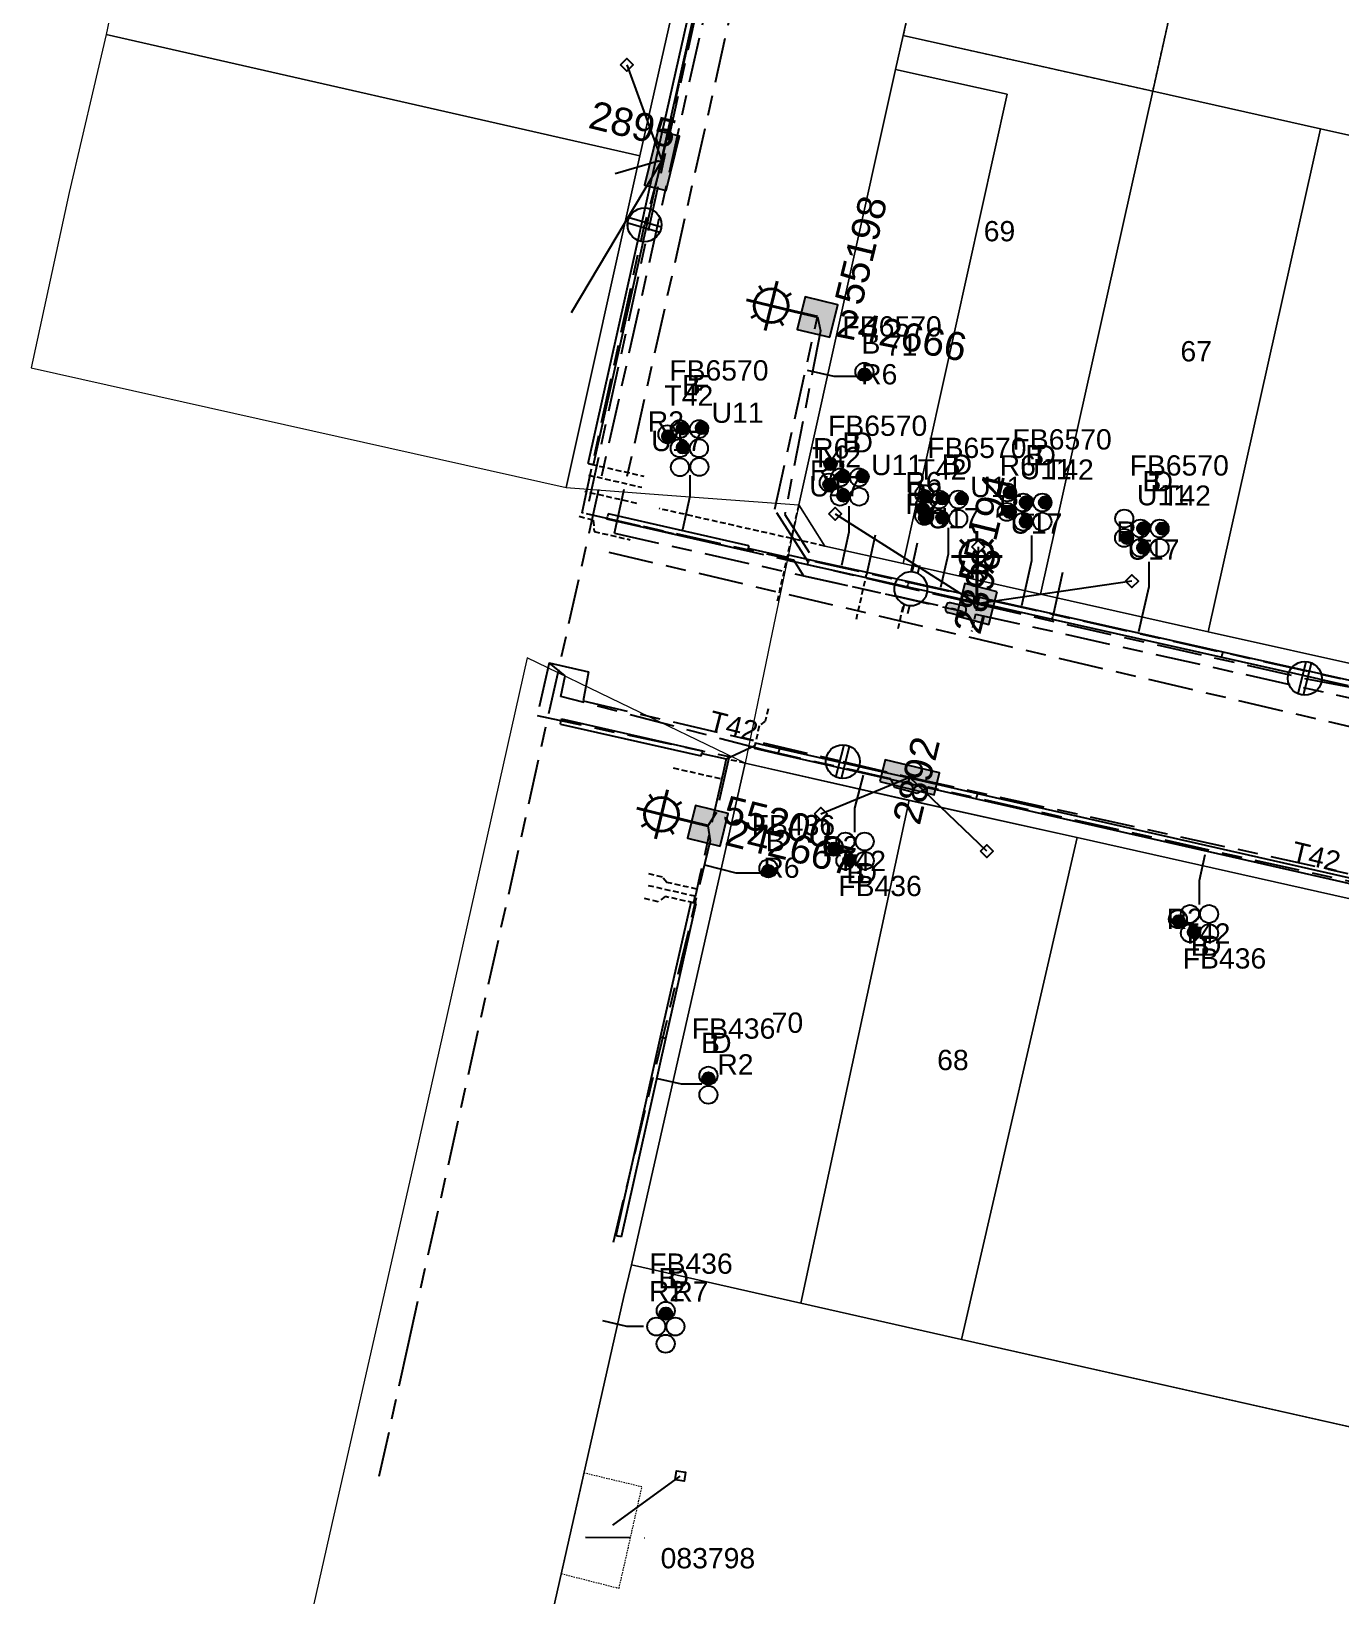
# Model space of a CAD drawing. Header units: metres. Extents: x 311347 to 316656, y 6252667 to 6255486.
# Drawn here: x 313707.4 to 313823.5, y 6254466.6 to 6254605.4 of the extents above; entities that cross this region are included whole.
import ezdxf
from ezdxf.enums import TextEntityAlignment as Align

# ---------------------------------------------------------------- set-up
doc = ezdxf.new("R2010")
doc.units = ezdxf.units.M
for name, pattern in [('Cable Exist UG', [8.2, 4, -1.2, 1.8, -1.2]), ('DASHED', [0.75, 0.5, -0.25]), ('HIDDEN', [0.375, 0.25, -0.125]), ('HIDDEN2', [0.1875, 0.125, -0.0625])]:
    doc.linetypes.add(name, pattern=pattern)
doc.layers.get('0').update_dxf_attribs({"color": 6})
for name, color, linetype, lineweight in [('Cadastre Buildings_SP_EXT', 9, 'Continuous', 5), ('Cadastre Land Parcels_SP_EXT', 9, 'Continuous', 5), ('Cadastre Other Property_SP_EXT', 9, 'HIDDEN', 5), ('Cadastre Roads_SP_EXT', 7, 'Continuous', 5)]:
    doc.layers.add(name, color=color, linetype=linetype, lineweight=lineweight)
for name, color, linetype in [('Duct_SP_EXT', 7, 'Continuous'), ('Equip_LV_EXT', 7, 'Continuous'), ('Equip_SL_EXT', 7, 'Continuous'), ('Equip_SP_SL_EXT', 7, 'Continuous'), ('Mains_HV_EXT', 7, 'Continuous'), ('Mains_LV_EXT', 7, 'Continuous'), ('Mains_SL_EXT', 7, 'Continuous'), ('Services_SP_EXT', 7, 'Continuous'), ('SupportsUG_SP_LV_EXT', 7, 'Continuous'), ('SupportsUG_SP_LV_SL_EXT', 7, 'Continuous'), ('Trench_SP_EXT', 7, 'Continuous')]:
    doc.layers.add(name, color=color, linetype=linetype)
doc.layers.add('UNKNOWN_FEATURES', color=1, linetype='DASHED', plot=False)
doc.styles.add('COLUMN_LABEL', font='arial.ttf')
doc.styles.add('iecARIAL', font='arial.ttf', dxfattribs={"height": 2})
doc.styles.add('POLE_LABEL', font='arial.ttf')
doc.styles.get("Standard").update_dxf_attribs({"font": 'arial.ttf'})

# ---------------------------------------------------------------- blocks, each defined once
blk = doc.blocks.new('COLUMN_EXT')
blk.add_hatch(color=256).paths.add_polyline_path([(-1.49, 1.48), (-1.49, -1.49), (1.48, -1.49), (1.48, 1.48)])
blk.add_lwpolyline([(-1.49, -1.49), (1.48, -1.49), (1.48, 1.48), (-1.49, 1.48)], close=True)
for tag, height, style, flags, p in [('ASSET_NUM', 2.5, 'COLUMN_LABEL', 8, (2, 2)), ('STRUCTURE_PLANT_NUMBER', 0.2, 'POLE_LABEL', 9, (1.81, 0.03)), ('STREET_CODE', 0.2, 'COLUMN_LABEL', 9, (1.81, -0.2))]:
    blk.add_attdef(tag, text='', height=height, dxfattribs=dict(style=style, flags=flags)).set_placement(p, align=Align.MIDDLE_LEFT)
at = {"flags": 9}
for tag, p in [('COLUMN_TYPE', (1.81, -0.4)), ('OWNED_BY', (1.81, -0.6)), ('STATE', (1.81, -0.8)), ('USAGE', (1.81, -1)), ('LEGEND', (1.81, -1.2)), ('LOCATION', (1.81, -1.4)), ('STREETNAME', (1.81, -1.6)), ('SUBURB', (1.81, -1.8)), ('NOTES', (1.81, -2))]:
    blk.add_attdef(tag, text='', height=0.2, dxfattribs=at).set_placement(p, align=Align.MIDDLE_LEFT)
at = {"flags": 1}
blk.add_attdef('Z', (1.81, -2.35), '', height=0.2, dxfattribs=at)
blk = doc.blocks.new('PILLAR_EXT')
blk.add_hatch(color=256).paths.add_polyline_path([(-2.475, 0.99), (-2.475, -0.99), (2.475, -0.99), (2.475, 0.99)])
blk.add_lwpolyline([(-2.475, -0.99), (2.475, -0.99), (2.475, 0.99), (-2.475, 0.99)], close=True)
at = {"style": 'iecARIAL', "flags": 8}
blk.add_attdef('ASSET_NUM', (1.5, 3.5), '', height=2.5, dxfattribs=at)
for tag, p, flags in [('OWNED_BY', (0, -0.2), 9), ('STATE', (0, -0.4), 9), ('SUPPORT_TYPE', (0, -0.6), 9), ('USAGE', (0, -0.8), 9), ('LEGEND', (0, -1), 9), ('LOCATION', (0, -1.2), 9), ('NOTES', (0, -1.4), 9), ('STREETNAME', (0, -1.8), 9), ('SUBURB', (0, -2), 1), ('PARENT', (0, -1.6), 9)]:
    blk.add_attdef(tag, p, '', height=0.2, dxfattribs=dict(flags=flags))
blk = doc.blocks.new('DUCT_EXT')
blk.add_circle((0, 0.8), 0.8)
at = {"flags": 1}
blk.add_attdef('Z', (0, 0), '', height=0.2, dxfattribs=at)
at = {"flags": 9}
for tag, p in [('DUCT_CODE', (0, 0)), ('XSECT_TYPE', (0, -0.2)), ('STATE', (0, -0.6)), ('FB_REFERENCE', (0, -0.4)), ('NOTES', (0, -0.8))]:
    blk.add_attdef(tag, text='', height=0.2, dxfattribs=at).set_placement(p, align=Align.MIDDLE_LEFT)
blk = doc.blocks.new('SL_LANTERN_EXT')
at = {"lineweight": 40}
for p, q in [((-1.46, 5.68), (-1.06, 5.28)), ((0, 1.97), (0, 6.47)), ((1.46, 5.68), (1.06, 5.28)), ((-2.25, 4.22), (2.25, 4.22)), ((-1.46, 2.76), (-1.06, 3.16)), ((1.46, 2.76), (1.06, 3.16)), ((0, 0), (0, 2.72))]:
    blk.add_line(p, q, dxfattribs=at)
blk.add_circle((0, 4.22), 1.5, dxfattribs=at)
at = {"style": 'iecARIAL', "flags": 8}
blk.add_attdef('ASSET_NUM', (1.5, 1.5), '', height=2.5, dxfattribs=at)
for tag, p, height, flags in [('CONSTRUCTED_VOLTAGE', (0.98, -0.65), 0.2, 9), ('CONTROL_TYPE', (0.98, -0.85), 0.2, 9), ('LANTERN_PURPOSE', (0.98, -1.05), 0.2, 9), ('LANTERN_TYPE', (0.98, -1.25), 0.2, 9), ('NO_PHASES', (0.98, -1.45), 0.2, 9), ('LNUMBER', (2.18, -3.25), 2.5, 8), ('OPERATING_VOLTAGE', (0.98, -1.65), 0.2, 9), ('ORIENTATION', (0.98, -1.85), 0.2, 9), ('OWNED_BY', (0.98, -2.05), 0.2, 9), ('STATE', (0.98, -2.25), 0.2, 9), ('USAGE', (0.98, -2.45), 0.2, 9), ('CEXIST', (0.98, -2.65), 0.2, 9), ('CNEW', (0.98, -2.85), 0.2, 9), ('CNUMBER', (0.98, -3.05), 0.2, 9), ('CREMOVE', (0.98, -3.25), 0.2, 9), ('CREPLACE', (0.98, -3.45), 0.2, 9), ('LKINGHEIGHT', (0.98, -3.65), 0.2, 9), ('LBRACKET', (0.98, -3.85), 0.2, 9), ('LBRACKETVOCAB', (0.98, -4.05), 0.2, 9), ('LCATEGORY', (0.98, -4.25), 0.2, 9), ('LCHARGE1', (0.98, -4.45), 0.2, 9), ('LCHARGE1PERCENT', (0.98, -4.65), 0.2, 9), ('LCHARGE2', (0.98, -4.85), 0.2, 9), ('LCHARGE2PERCENT', (0.98, -5.05), 0.2, 9), ('LCHARGE3', (0.98, -5.25), 0.2, 9), ('LCHARGE3PERCENT', (0.98, -5.45), 0.2, 9), ('LEXIST', (0.98, -5.65), 0.2, 9), ('LLAMP', (0.98, -5.85), 0.2, 9), ('LLAMPVOCAB', (0.98, -6.05), 0.2, 9), ('LMAST', (0.98, -6.25), 0.2, 9), ('LMASTVOCAB', (0.98, -6.45), 0.2, 9), ('LNEW', (0.98, -6.65), 0.2, 9), ('LANTNUMBER', (0.98, -6.85), 0.2, 9), ('LOUTREACH', (0.98, -7.25), 0.2, 9), ('LOUTREACHVOCAB', (0.98, -7.45), 0.2, 9), ('LRATECODE', (0.98, -7.65), 0.2, 9), ('LREMOVE', (0.98, -7.85), 0.2, 9), ('LREPLACE', (0.98, -8.05), 0.2, 9), ('LTYPE', (0.98, -8.25), 0.2, 9), ('LTYPEVOCAB', (0.98, -8.45), 0.2, 9), ('STREETNAME', (0.98, -9.25), 0.2, 9), ('SUBURB', (0.98, -9.45), 0.2, 1), ('LEGEND', (0.98, -8.65), 0.2, 9), ('LOCATION', (0.98, -8.85), 0.2, 9), ('NOTES', (0.98, -9.05), 0.2, 9)]:
    blk.add_attdef(tag, p, '', height=height, dxfattribs=dict(flags=flags))
blk = doc.blocks.new('CCP_EXT')
at = {"flags": 9}
for tag, p in [('LEGEND', (0, -1.4)), ('STATE', (0, -1.8)), ('LIFE_SUPPORT', (0, -1.6)), ('NOTES', (0, -2))]:
    blk.add_attdef(tag, text='', height=0.2, dxfattribs=at).set_placement(p, align=Align.MIDDLE_LEFT)
blk.add_wipeout([(0, 0.57), (0.57, 0), (0, -0.57), (-0.57, 0)])
blk.add_lwpolyline([(-0.57, 0), (0, 0.57), (0.57, 0), (0, -0.57), (-0.57, 0)])
at = {"flags": 1}
blk.add_attdef('Z', (0, 0), '', height=0.2, dxfattribs=at)
at = {"flags": 9}
for tag, p in [('CCP_TYPE', (0, 0)), ('CONSTRUCTED_VOLTAGE', (0, -0.2)), ('OPERATING_VOLTAGE', (0, -0.6)), ('ORIENTATION', (0, -0.8)), ('OWNED_BY', (0, -1)), ('NO_PHASES', (0, -0.4)), ('USAGE', (0, -1.2))]:
    blk.add_attdef(tag, text='', height=0.2, dxfattribs=at).set_placement(p, align=Align.MIDDLE_LEFT)
blk = doc.blocks.new('SL_STJ_EXT')
h = blk.add_hatch(color=256)
edge = h.paths.add_edge_path()
edge.add_ellipse((-0.59, 0.13), major_axis=(0.226, 0.226), ratio=1, start_angle=45, end_angle=135)
edge.add_line((-0.91, 0.13), (-0.91, -0.13))
edge.add_ellipse((-0.59, -0.13), major_axis=(0.226, 0.226), ratio=1, start_angle=135, end_angle=225)
edge.add_line((-0.59, -0.45), (0.59, -0.45))
edge.add_ellipse((0.59, -0.13), major_axis=(-0.226, 0.226), ratio=1, start_angle=135, end_angle=225)
edge.add_line((0.91, -0.13), (0.91, 0.13))
edge.add_ellipse((0.59, 0.13), major_axis=(-0.226, 0.226), ratio=1, start_angle=225, end_angle=315)
edge.add_line((0.59, 0.45), (-0.59, 0.45))
blk.add_lwpolyline([(-0.91, 0.13), (-0.91, -0.13, 0.414214), (-0.59, -0.45), (0.59, -0.45, 0.414214), (0.91, -0.13), (0.91, 0.13, 0.414214), (0.59, 0.45), (-0.59, 0.45, 0.414214)], format="xyb", close=True)
at = {"flags": 1}
blk.add_attdef('Z', (0, 0), '', height=0.2, dxfattribs=at)
at = {"flags": 9}
for tag, p in [('ORIENTATION', (0, 0)), ('USAGE', (0, -0.2)), ('LEGEND', (0, -0.4)), ('NOTES', (0, -0.6))]:
    blk.add_attdef(tag, text='', height=0.2, dxfattribs=at).set_placement(p, align=Align.MIDDLE_LEFT)
blk = doc.blocks.new('LV_UG_LINKS_CLOSED_EXT')
blk.add_wipeout([(-1.06, 1.06), (-1.18, 0.92), (-1.29, 0.76), (-1.37, 0.59), (-1.43, 0.42), (-1.48, 0.23), (-1.49, 0.05), (-1.49, -0.14), (-1.46, -0.33), (-1.41, -0.51), (-1.33, -0.68), (-1.24, -0.84), (-1.12, -0.99), (-0.99, -1.12), (-0.84, -1.24), (-0.68, -1.33), (-0.51, -1.41), (-0.33, -1.46), (-0.14, -1.49), (0.05, -1.49), (0.23, -1.48), (0.42, -1.43), (0.59, -1.37), (0.76, -1.29), (0.92, -1.18), (1.06, -1.06), (1.18, -0.92), (1.29, -0.76), (1.37, -0.59), (1.43, -0.42), (1.48, -0.23), (1.49, -0.05), (1.49, 0.14), (1.46, 0.33), (1.41, 0.51), (1.33, 0.68), (1.24, 0.84), (1.12, 0.99), (0.99, 1.12), (0.84, 1.24), (0.68, 1.33), (0.51, 1.41), (0.33, 1.46), (0.14, 1.49), (-0.05, 1.49), (-0.23, 1.48), (-0.42, 1.43), (-0.59, 1.37), (-0.76, 1.29), (-0.92, 1.18)])
for p, q in [((-0.25, -1.48), (-0.25, 1.48)), ((0.25, -1.48), (0.25, 1.48))]:
    blk.add_line(p, q)
blk.add_circle((0, 0), 1.5)
at = {"flags": 9}
for tag, p in [('ACTUAL_STATUS', (0, 0)), ('CONSTRUCTED_VOLTAGE', (0, -0.2)), ('OPERATING_VOLTAGE', (0, -0.6)), ('ORIENTATION', (0, -0.8)), ('STATE', (0, -1)), ('SWITCH_TYPE', (0, -1.2)), ('NO_PHASES', (0, -0.4)), ('USAGE', (0, -1.4)), ('NOTES', (0, -1.6))]:
    blk.add_attdef(tag, text='', height=0.2, dxfattribs=at).set_placement(p, align=Align.MIDDLE_LEFT)
at = {"flags": 1}
blk.add_attdef('Z', (0, 0), '', height=0.2, dxfattribs=at)
blk = doc.blocks.new('LV_UG_LINKS_OPEN_EXT')
for p, q in [((-0.25, 1.47), (-0.25, 2.22)), ((0.25, 1.47), (0.25, 2.22)), ((-0.25, -1.47), (-0.25, -2.22)), ((0.25, -1.47), (0.25, -2.22))]:
    blk.add_line(p, q)
at = {"flags": 9}
for tag, p in [('ACTUAL_STATUS', (0, 0)), ('CONSTRUCTED_VOLTAGE', (0, -0.2)), ('OPERATING_VOLTAGE', (0, -0.6)), ('ORIENTATION', (0, -0.8)), ('STATE', (0, -1)), ('SWITCH_TYPE', (0, -1.2)), ('NO_PHASES', (0, -0.4)), ('USAGE', (0, -1.4)), ('NOTES', (0, -1.6))]:
    blk.add_attdef(tag, text='', height=0.2, dxfattribs=at).set_placement(p, align=Align.MIDDLE_LEFT)
at = {"flags": 1}
blk.add_attdef('Z', (0, 0), '', height=0.2, dxfattribs=at)
blk.add_wipeout([(-0.25, 1.47), (-0.43, 1.43), (-0.61, 1.36), (-0.77, 1.28), (-0.93, 1.17), (-1.07, 1.05), (-1.19, 0.9), (-1.29, 0.75), (-1.38, 0.58), (-1.44, 0.4), (-1.48, 0.22), (-1.49, 0.03), (-1.49, -0.16), (-1.45, -0.34), (-1.4, -0.52), (-1.32, -0.69), (-1.23, -0.85), (-1.11, -1), (-0.98, -1.13), (-0.83, -1.24), (-0.66, -1.34), (-0.49, -1.41), (-0.31, -1.46), (-0.13, -1.49), (0.06, -1.49), (0.25, -1.47), (0.43, -1.43), (0.61, -1.36), (0.77, -1.28), (0.93, -1.17), (1.07, -1.05), (1.19, -0.9), (1.29, -0.75), (1.38, -0.58), (1.44, -0.4), (1.48, -0.22), (1.49, -0.03), (1.49, 0.16), (1.45, 0.34), (1.4, 0.52), (1.32, 0.69), (1.23, 0.85), (1.11, 1), (0.98, 1.13), (0.83, 1.24), (0.66, 1.34), (0.49, 1.41), (0.31, 1.46), (0.13, 1.49), (-0.06, 1.49)])
blk.add_lwpolyline([(0, -1.49, 1), (0, 1.49, 1)], format="xyb", close=True)
blk = doc.blocks.new('CABLE_LARGE_EXT')
h = blk.add_hatch(color=256)
edge = h.paths.add_edge_path()
edge.add_arc((0, 0.55), 0.55, 0, 360)
blk.add_circle((0, 0.55), 0.55)
at = {"flags": 1}
blk.add_attdef('Z', (0, 0), '', height=0.2, dxfattribs=at)
at = {"flags": 9}
for tag, p in [('COND_CODE', (0, 0)), ('STATE', (0, -0.4)), ('XSECT_SIZE', (0, -0.6)), ('FB_REFERENCE', (0, -0.2)), ('NOTES', (0, -0.8))]:
    blk.add_attdef(tag, text='', height=0.2, dxfattribs=at).set_placement(p, align=Align.MIDDLE_LEFT)

msp = doc.modelspace()

# ---------------------------------------------------------------- linework, layer by layer
at = {"layer": 'Cadastre Buildings_SP_EXT', "linetype": 'Continuous'}
for points in [[(313846.54, 6254638.01), (313816.8, 6254644.67), (313815.33, 6254638.13), (313806.85, 6254600.05), (313821.72, 6254596.72), (313836.59, 6254593.4), (313846.54, 6254638.01)], [(313815.33, 6254638.13), (313793.21, 6254643.06), (313784.73, 6254604.98), (313806.85, 6254600.05), (313815.33, 6254638.13)]]:
    msp.add_lwpolyline(points, close=True, dxfattribs=at)
at = {"layer": 'Cadastre Land Parcels_SP_EXT', "linetype": 'Continuous'}
for points in [[(313764.74, 6254609.27), (313717.3, 6254619.74), (313715.16, 6254610.48), (313714.01, 6254605.06), (313761.37, 6254594.31), (313764.74, 6254609.27)], [(313806.85, 6254600.05), (313784.73, 6254604.98), (313784.05, 6254601.98), (313793.95, 6254599.77), (313784.71, 6254558.15), (313796.9, 6254555.43), (313806.85, 6254600.05)], [(313784.05, 6254601.98), (313775.45, 6254563.34), (313777.76, 6254559.7), (313784.71, 6254558.15), (313793.95, 6254599.77), (313784.05, 6254601.98)], [(313821.72, 6254596.72), (313806.85, 6254600.05), (313796.9, 6254555.43), (313811.77, 6254552.1), (313821.72, 6254596.72)], [(313836.59, 6254593.4), (313821.72, 6254596.72), (313811.77, 6254552.1), (313826.64, 6254548.78), (313836.59, 6254593.4)], [(313785.25, 6254537.15), (313770.69, 6254540.45), (313760.62, 6254495.93), (313775.64, 6254492.55), (313785.25, 6254537.15)], [(313800.15, 6254533.84), (313785.25, 6254537.15), (313775.64, 6254492.55), (313789.9, 6254489.31), (313800.15, 6254533.84)]]:
    msp.add_lwpolyline(points, close=True, dxfattribs=at)
msp.add_lwpolyline([(313887.37, 6254467.4), (313857.66, 6254474.09), (313842.6, 6254477.47), (313789.9, 6254489.31), (313775.64, 6254492.55), (313760.62, 6254495.93), (313759.94, 6254493.14), (313736.42, 6254389)], dxfattribs=at)
at = {"layer": 'Cadastre Other Property_SP_EXT', "linetype": 'HIDDEN2'}
for points in [[(313793.21, 6254643.07), (313784.73, 6254604.99), (313806.85, 6254600.05), (313815.33, 6254638.14), (313793.21, 6254643.07)], [(313756.4, 6254477.47), (313754.39, 6254468.55), (313759.52, 6254467.25), (313761.55, 6254476.24), (313756.4, 6254477.47)]]:
    msp.add_lwpolyline(points, close=True, dxfattribs=at)
at = {"layer": 'Duct_SP_EXT'}
for p, q in [((313762.77, 6254593.91), (313766.14, 6254608.89)), ((313763.24, 6254593.8), (313766.61, 6254608.78)), ((313762.77, 6254593.91), (313763.01, 6254593.85)), ((313762.77, 6254593.91), (313763.01, 6254593.85)), ((313763.24, 6254593.8), (313763.01, 6254593.85)), ((313763.24, 6254593.8), (313763.01, 6254593.85)), ((313756.79, 6254567.02), (313757.02, 6254566.96)), ((313757.26, 6254566.91), (313757.02, 6254566.96)), ((313758.43, 6254562.08), (313758.48, 6254562.32)), ((313770.93, 6254559.25), (313758.43, 6254562.08)), ((313758.54, 6254562.55), (313758.48, 6254562.32)), ((313771.04, 6254559.72), (313758.54, 6254562.55)), ((313770.93, 6254559.25), (313770.98, 6254559.49)), ((313771.04, 6254559.72), (313770.98, 6254559.49)), ((313774.43, 6254558.46), (313774.48, 6254558.69)), ((313774.43, 6254558.46), (313776.24, 6254558.06)), ((313774.54, 6254558.93), (313774.48, 6254558.69)), ((313774.54, 6254558.93), (313776.34, 6254558.52)), ((313776.24, 6254558.06), (313776.29, 6254558.29)), ((313776.24, 6254558.06), (313776.29, 6254558.29)), ((313776.24, 6254558.06), (313781.39, 6254556.9)), ((313776.34, 6254558.52), (313776.29, 6254558.29)), ((313776.34, 6254558.52), (313776.29, 6254558.29)), ((313776.34, 6254558.52), (313781.5, 6254557.37)), ((313781.39, 6254556.9), (313781.45, 6254557.14)), ((313781.39, 6254556.9), (313781.45, 6254557.14)), ((313781.5, 6254557.37), (313781.45, 6254557.14)), ((313781.5, 6254557.37), (313781.45, 6254557.14)), ((313790.34, 6254554.91), (313790.39, 6254555.14)), ((313790.44, 6254555.38), (313790.39, 6254555.14)), ((313790.44, 6254555.38), (313791.36, 6254555.17)), ((313791.36, 6254555.17), (313791.31, 6254554.94)), ((313791.36, 6254555.17), (313791.46, 6254555.15)), ((313791.46, 6254555.15), (313791.41, 6254554.91)), ((313791.46, 6254555.15), (313791.41, 6254554.91)), ((313791.46, 6254555.15), (313798.04, 6254553.68)), ((313790.34, 6254554.91), (313791.26, 6254554.7)), ((313791.26, 6254554.7), (313791.31, 6254554.94)), ((313791.26, 6254554.7), (313791.36, 6254554.68)), ((313791.36, 6254554.68), (313791.41, 6254554.91)), ((313791.36, 6254554.68), (313791.41, 6254554.91)), ((313791.36, 6254554.68), (313797.94, 6254553.21)), ((313797.94, 6254553.21), (313797.99, 6254553.44)), ((313797.94, 6254553.21), (313797.99, 6254553.44)), ((313797.94, 6254553.21), (313812.97, 6254549.85)), ((313798.04, 6254553.68), (313797.99, 6254553.44)), ((313798.04, 6254553.68), (313797.99, 6254553.44)), ((313798.04, 6254553.68), (313813.07, 6254550.32)), ((313812.97, 6254549.85), (313813.02, 6254550.08)), ((313813.07, 6254550.32), (313813.02, 6254550.08)), ((313754.31, 6254543.89), (313754.36, 6254544.13)), ((313754.41, 6254544.36), (313754.36, 6254544.13)), ((313754.41, 6254544.36), (313766.92, 6254541.54)), ((313754.31, 6254543.89), (313766.81, 6254541.08)), ((313766.81, 6254541.08), (313766.87, 6254541.31)), ((313766.92, 6254541.54), (313766.87, 6254541.31)), ((313771.5, 6254541.76), (313771.55, 6254542)), ((313771.5, 6254541.76), (313773.65, 6254541.27)), ((313771.6, 6254542.23), (313771.55, 6254542)), ((313771.6, 6254542.23), (313773.75, 6254541.74)), ((313773.65, 6254541.27), (313773.7, 6254541.51)), ((313773.75, 6254541.74), (313773.7, 6254541.51)), ((313785.15, 6254538.66), (313785.21, 6254538.9)), ((313785.15, 6254538.66), (313785.21, 6254538.9)), ((313785.15, 6254538.66), (313791.21, 6254537.29)), ((313785.26, 6254539.13), (313785.21, 6254538.9)), ((313785.26, 6254539.13), (313785.21, 6254538.9)), ((313785.26, 6254539.13), (313791.31, 6254537.76)), ((313791.21, 6254537.29), (313791.26, 6254537.52)), ((313791.31, 6254537.76), (313791.26, 6254537.52)), ((313763.2, 6254516.14), (313765.91, 6254528.1)), ((313763.67, 6254516.03), (313766.37, 6254527.99)), ((313765.91, 6254528.1), (313766.14, 6254528.05)), ((313766.37, 6254527.99), (313766.14, 6254528.05)), ((313759.26, 6254498.54), (313763.2, 6254516.14)), ((313759.73, 6254498.43), (313763.67, 6254516.03)), ((313763.2, 6254516.14), (313763.44, 6254516.08)), ((313763.67, 6254516.03), (313763.44, 6254516.08)), ((313759.26, 6254498.54), (313759.49, 6254498.48)), ((313759.73, 6254498.43), (313759.49, 6254498.48))]:
    msp.add_line(p, q, dxfattribs=at)
for points in [[(313780.58, 6254574.75), (313778.6, 6254574.75), (313776.22, 6254575.28)], [(313765.79, 6254565.99), (313765.79, 6254564.12), (313765.13, 6254561.13)], [(313779.9, 6254563.25), (313779.9, 6254560.94), (313779.25, 6254557.96)], [(313788.7, 6254561.3), (313788.7, 6254558.98), (313788.04, 6254556.01)], [(313796.11, 6254560.62), (313796.11, 6254558.38), (313795.21, 6254554.41)], [(313806.5, 6254558.31), (313806.5, 6254556.07), (313805.6, 6254552.1)], [(313780.44, 6254534.33), (313780.44, 6254536.46), (313781.2, 6254539.39)], [(313810.99, 6254527.9), (313810.99, 6254530.02), (313811.51, 6254532.33)], [(313771.99, 6254530.68), (313769.9, 6254530.68), (313767.12, 6254531.4)], [(313766.86, 6254511.98), (313765.06, 6254511.98), (313762.95, 6254512.45)], [(313761.68, 6254490.47), (313760.2, 6254490.47), (313758.08, 6254490.97)]]:
    msp.add_lwpolyline(points, dxfattribs=at)
at = {"layer": 'Mains_LV_EXT', "linetype": 'Cable Exist UG'}
msp.add_lwpolyline([(313763.32, 6254593.88), (313768.65, 6254617.59)], dxfattribs=at)
at = {"layer": 'Mains_SL_EXT', "linetype": 'Cable Exist UG'}
for points in [[(313753.33, 6254549.34), (313752.25, 6254544.67), (313769.28, 6254541.02), (313768.16, 6254536.05), (313767.38, 6254534.89)], [(313767.38, 6254534.89), (313767.59, 6254533.55), (313758.99, 6254497.93)]]:
    msp.add_lwpolyline(points, dxfattribs=at)
at = {"layer": 'Trench_SP_EXT', "linetype": 'Cable Exist UG'}
for points in [[(313763.01, 6254593.85), (313759.02, 6254592.67)], [(313763.01, 6254593.85), (313763.32, 6254593.88)], [(313776.29, 6254558.29), (313775.66, 6254559.28), (313773.32, 6254562.97), (313777.11, 6254580.02)], [(313774.48, 6254558.69), (313770.98, 6254559.49)], [(313782.24, 6254560.67), (313781.45, 6254557.14)], [(313785.96, 6254559.94), (313785.16, 6254556.31)], [(313798.86, 6254557.34), (313797.99, 6254553.44)], [(313766.87, 6254541.31), (313769.03, 6254540.82)], [(313769.03, 6254540.82), (313771.55, 6254542)], [(313769.03, 6254540.82), (313768.75, 6254539.58), (313768.64, 6254539.09)], [(313768.64, 6254539.09), (313766.66, 6254530.35), (313766.32, 6254528.83), (313766.27, 6254528.63)], [(313785.21, 6254538.9), (313785.29, 6254539.19)], [(313766.14, 6254528.05), (313766.27, 6254528.63)], [(313756.54, 6254471.79), (313761.77, 6254471.73)]]:
    msp.add_lwpolyline(points, dxfattribs=at)
at = {"layer": 'UNKNOWN_FEATURES'}
for points in [[(313757.02, 6254566.96), (313761.7, 6254565.9)], [(313756.8, 6254565.99), (313761.55, 6254564.91)], [(313761.08, 6254563.48), (313756.47, 6254564.53)], [(313755.98, 6254562.35), (313757.23, 6254562), (313757.3, 6254560.99), (313760.51, 6254560.26)], [(313775.45, 6254563.34), (313773.54, 6254554.76)], [(313780.57, 6254553.2), (313781.45, 6254557.14)], [(313784.28, 6254552.38), (313785.16, 6254556.31)], [(313791.41, 6254554.91), (313791.41, 6254554.89), (313791.38, 6254554.77), (313791.3, 6254554.4), (313790.79, 6254552.11)], [(313772.74, 6254545.25), (313772.49, 6254544.16), (313771.95, 6254543.75), (313771.55, 6254542)], [(313764.33, 6254540.02), (313768.62, 6254539.05)], [(313770.69, 6254540.45), (313769.2, 6254540.78)], [(313766.42, 6254529.27), (313763.76, 6254529.86), (313763.36, 6254530.34), (313762.15, 6254530.61)], [(313766.27, 6254528.63), (313761.98, 6254529.6)], [(313766.14, 6254528.05), (313763.62, 6254528.61), (313762.99, 6254528.15), (313761.61, 6254528.46)]]:
    msp.add_lwpolyline(points, dxfattribs=at)

# ---------------------------------------------------------------- block references
at = {"layer": 'Duct_SP_EXT'}
for name, p in [('DUCT_EXT', (313781.28, 6254574.36)), ('CABLE_LARGE_EXT', (313781.29, 6254574.36)), ('DUCT_EXT', (313763.81, 6254568.82)), ('DUCT_EXT', (313764.9, 6254569.27)), ('CABLE_LARGE_EXT', (313765.18, 6254569.6)), ('DUCT_EXT', (313766.6, 6254569.27)), ('CABLE_LARGE_EXT', (313766.87, 6254569.62)), ('CABLE_LARGE_EXT', (313763.88, 6254568.88)), ('DUCT_EXT', (313764.9, 6254567.57)), ('DUCT_EXT', (313766.6, 6254567.57)), ('CABLE_LARGE_EXT', (313765.18, 6254567.9)), ('DUCT_EXT', (313764.91, 6254565.89)), ('DUCT_EXT', (313766.64, 6254565.92)), ('CABLE_LARGE_EXT', (313778.27, 6254566.43)), ('DUCT_EXT', (313779.11, 6254564.98)), ('CABLE_LARGE_EXT', (313779.42, 6254565.33)), ('DUCT_EXT', (313780.81, 6254564.98)), ('CABLE_LARGE_EXT', (313781.11, 6254565.33)), ('DUCT_EXT', (313778.11, 6254564.53)), ('CABLE_LARGE_EXT', (313778.18, 6254564.6)), ('DUCT_EXT', (313779.11, 6254563.28)), ('DUCT_EXT', (313780.81, 6254563.28)), ('DUCT_EXT', (313786.59, 6254563.51)), ('DUCT_EXT', (313786.66, 6254562.53)), ('CABLE_LARGE_EXT', (313786.67, 6254563.58)), ('DUCT_EXT', (313787.9, 6254563.02)), ('CABLE_LARGE_EXT', (313788.22, 6254563.37)), ('DUCT_EXT', (313789.6, 6254563.02)), ('CABLE_LARGE_EXT', (313789.91, 6254563.37)), ('DUCT_EXT', (313786.59, 6254561.57)), ('CABLE_LARGE_EXT', (313786.67, 6254561.65)), ('DUCT_EXT', (313787.9, 6254561.32)), ('CABLE_LARGE_EXT', (313788.2, 6254561.67)), ('DUCT_EXT', (313789.6, 6254561.32)), ('DUCT_EXT', (313778.54, 6254532.23)), ('CABLE_LARGE_EXT', (313778.61, 6254532.31)), ('DUCT_EXT', (313779.6, 6254532.69)), ('DUCT_EXT', (313781.3, 6254532.69)), ('DUCT_EXT', (313772.76, 6254530.31)), ('DUCT_EXT', (313779.6, 6254530.99)), ('CABLE_LARGE_EXT', (313779.95, 6254531.28)), ('DUCT_EXT', (313781.3, 6254530.99)), ('CABLE_LARGE_EXT', (313772.76, 6254530.31)), ('DUCT_EXT', (313809.09, 6254525.8)), ('DUCT_EXT', (313810.15, 6254526.26)), ('DUCT_EXT', (313811.85, 6254526.26)), ('CABLE_LARGE_EXT', (313809.16, 6254525.87)), ('DUCT_EXT', (313810.15, 6254524.56)), ('CABLE_LARGE_EXT', (313810.51, 6254524.9)), ('DUCT_EXT', (313811.85, 6254524.56)), ('DUCT_EXT', (313767.44, 6254511.92)), ('CABLE_LARGE_EXT', (313767.44, 6254511.92)), ('DUCT_EXT', (313767.44, 6254510.23)), ('DUCT_EXT', (313763.66, 6254491.07)), ('CABLE_LARGE_EXT', (313763.66, 6254491.07)), ('CABLE_LARGE_EXT', (313763.68, 6254491.05)), ('DUCT_EXT', (313762.81, 6254489.67)), ('DUCT_EXT', (313764.51, 6254489.67)), ('DUCT_EXT', (313763.65, 6254488.14))]:
    msp.add_blockref(name, p, dxfattribs=at)
at = {"layer": 'Duct_SP_EXT', "rotation": 90}
for name, p in [('DUCT_EXT', (313794.74, 6254564.45)), ('CABLE_LARGE_EXT', (313794.74, 6254564.45)), ('CABLE_LARGE_EXT', (313787.07, 6254562.92)), ('DUCT_EXT', (313794.71, 6254562.73)), ('DUCT_EXT', (313796.16, 6254563.56)), ('CABLE_LARGE_EXT', (313796.16, 6254563.56)), ('DUCT_EXT', (313797.86, 6254563.56)), ('CABLE_LARGE_EXT', (313797.86, 6254563.56)), ('CABLE_LARGE_EXT', (313794.71, 6254562.73)), ('DUCT_EXT', (313796.16, 6254561.86)), ('CABLE_LARGE_EXT', (313796.16, 6254561.86)), ('DUCT_EXT', (313797.86, 6254561.86)), ('DUCT_EXT', (313805.13, 6254562.14)), ('DUCT_EXT', (313805.11, 6254560.42)), ('CABLE_LARGE_EXT', (313805.11, 6254560.42)), ('DUCT_EXT', (313806.56, 6254561.25)), ('CABLE_LARGE_EXT', (313806.56, 6254561.25)), ('DUCT_EXT', (313808.26, 6254561.25)), ('CABLE_LARGE_EXT', (313808.26, 6254561.25)), ('DUCT_EXT', (313806.56, 6254559.55)), ('CABLE_LARGE_EXT', (313806.56, 6254559.55)), ('DUCT_EXT', (313808.26, 6254559.55))]:
    msp.add_blockref(name, p, dxfattribs=at)
at = {"layer": 'Equip_SL_EXT', "rotation": 346.3210964252405}
msp.add_blockref('SL_STJ_EXT', (313789.39, 6254554.09), dxfattribs=at)
at = {"layer": 'Equip_SP_SL_EXT'}
ref = msp.add_blockref('SL_LANTERN_EXT', (313777.11, 6254580.02), dxfattribs=dict(at, rotation=76.37372801434894))
ref.add_attrib('ASSET_NUM', '55198', dxfattribs={"layer": '0', "height": 2.5, "rotation": 76.3737, "style": 'iecARIAL'}).set_placement((313778.61, 6254581.52), align=Align.TOP_LEFT)
ref = msp.add_blockref('SL_LANTERN_EXT', (313791.24, 6254554.56), dxfattribs=at)
ref.add_attrib('ASSET_NUM', '55194', dxfattribs={"layer": '0', "height": 2.5, "rotation": 76.3533, "style": 'iecARIAL'}).set_placement((313792.74, 6254556.06), align=Align.BOTTOM_LEFT)
ref = msp.add_blockref('SL_LANTERN_EXT', (313767.38, 6254534.89), dxfattribs=dict(at, rotation=76.17464791696102))
ref.add_attrib('ASSET_NUM', '55200', dxfattribs={"layer": '0', "height": 2.5, "rotation": 346.0913, "style": 'iecARIAL'}).set_placement((313768.88, 6254536.39), align=Align.MIDDLE_LEFT)
at = {"layer": 'SupportsUG_SP_LV_EXT'}
ref = msp.add_blockref('PILLAR_EXT', (313763.32, 6254593.88), dxfattribs=dict(at, rotation=256.2754677316047))
ref.add_attrib('ASSET_NUM', '2895', dxfattribs={"layer": '0', "height": 2.5, "rotation": 346.1036, "style": 'iecARIAL'}).set_placement((313764.82, 6254597.38), align=Align.TOP_RIGHT)
ref = msp.add_blockref('PILLAR_EXT', (313785.29, 6254539.19), dxfattribs=dict(at, rotation=346.3472069694639))
ref.add_attrib('ASSET_NUM', '2892', dxfattribs={"layer": '0', "height": 2.5, "rotation": 76.3834, "style": 'iecARIAL'}).set_placement((313786.79, 6254542.69), align=Align.MIDDLE_RIGHT)
at = {"layer": 'SupportsUG_SP_LV_SL_EXT'}
ref = msp.add_blockref('COLUMN_EXT', (313777.11, 6254580.02), dxfattribs=dict(at, rotation=76.37372801434894))
ref.add_attrib('ASSET_NUM', '242666', dxfattribs={"layer": '0', "height": 2.5, "rotation": 348.7232, "style": 'COLUMN_LABEL'}).set_placement((313779.11, 6254580.77), align=Align.TOP_LEFT)
ref = msp.add_blockref('COLUMN_EXT', (313791.24, 6254554.56), dxfattribs=dict(at, rotation=165.2926619375098))
ref.add_attrib('ASSET_NUM', '2898', dxfattribs={"layer": '0', "height": 2.5, "rotation": 75.4009, "style": 'COLUMN_LABEL'}).set_placement((313793.24, 6254555.31), align=Align.BOTTOM_CENTER)
ref = msp.add_blockref('COLUMN_EXT', (313767.38, 6254534.89), dxfattribs=dict(at, rotation=76.17464791696102))
ref.add_attrib('ASSET_NUM', '242667', dxfattribs={"layer": '0', "height": 2.5, "rotation": 346.0913, "style": 'COLUMN_LABEL'}).set_placement((313769.38, 6254535.64), align=Align.TOP_LEFT)

# ---------------------------------------------------------------- texts
at = {"layer": 'Cadastre Land Parcels_SP_EXT'}
for s, p in [('69', (313791.86, 6254586.73)), ('71', (313783.18, 6254576.59)), ('67', (313809.31, 6254576.08)), ('70', (313773.05, 6254516.52)), ('68', (313787.73, 6254513.21))]:
    msp.add_text(s, height=1.8, dxfattribs=at).set_placement(p)
at = {"layer": 'Cadastre Other Property_SP_EXT'}
msp.add_text('083798', height=1.8, dxfattribs=at).set_placement((313763.2, 6254469.02))
at = {"layer": 'Duct_SP_EXT'}
for s, p in [('FB6570', (313779.33, 6254578.28)), ('B', (313781.02, 6254576.77)), ('FB6570', (313763.97, 6254574.38)), ('B', (313765.09, 6254573.07)), ('F', (313765.99, 6254573.07)), ('R6', (313780.99, 6254574.04)), ('T42', (313763.54, 6254572.14)), ('U11', (313767.72, 6254570.63)), ('R2', (313762.06, 6254569.85)), ('FB6570', (313778.05, 6254569.47)), ('U17', (313762.37, 6254568.12)), ('R6', (313776.73, 6254567.47)), ('B', (313779.32, 6254568)), ('D', (313780.22, 6254568)), ('FB6570', (313786.85, 6254567.51)), ('FB6570', (313794.41, 6254568.26)), ('T42', (313776.64, 6254566.69)), ('U11', (313781.87, 6254565.99)), ('B', (313788.12, 6254566.04)), ('D', (313789.02, 6254566.04)), ('R6', (313793.27, 6254565.95)), ('B', (313795.55, 6254566.86)), ('D', (313796.45, 6254566.86)), ('FB6570', (313804.8, 6254565.95)), ('R2', (313776.44, 6254565.49)), ('R6', (313784.92, 6254564.47)), ('T42', (313786, 6254565.6)), ('U11', (313795.05, 6254565.62)), ('T42', (313797.29, 6254565.58)), ('B', (313805.94, 6254564.55)), ('D', (313806.84, 6254564.55)), ('U17', (313776.39, 6254564.1)), ('R2', (313784.99, 6254563.5)), ('U11', (313790.67, 6254564.04)), ('U11', (313805.45, 6254563.31)), ('T42', (313807.68, 6254563.27)), ('R2', (313784.92, 6254562.54)), ('R2', (313793.22, 6254562.39)), ('U17', (313786.89, 6254561.27)), ('U17', (313794.23, 6254560.8)), ('R2', (313803.61, 6254560.08)), ('U17', (313804.62, 6254558.49)), ('FB436', (313771.27, 6254534.04)), ('B', (313772.53, 6254532.63)), ('R2', (313777.53, 6254532.17)), ('R6', (313772.31, 6254530.27)), ('T42', (313778.86, 6254530.87)), ('B', (313779.68, 6254529.79)), ('D', (313780.58, 6254529.79)), ('FB436', (313778.96, 6254528.65)), ('R2', (313808.08, 6254525.74)), ('T42', (313809.41, 6254524.43)), ('B', (313810.23, 6254523.35)), ('D', (313811.13, 6254523.35)), ('FB436', (313809.51, 6254522.22)), ('FB436', (313765.97, 6254516)), ('B', (313766.78, 6254514.72)), ('D', (313767.68, 6254514.72)), ('R2', (313768.23, 6254512.82)), ('FB436', (313762.19, 6254495.15)), ('B', (313763, 6254493.86)), ('D', (313763.9, 6254493.86)), ('R2', (313762.16, 6254492.7)), ('R7', (313764.24, 6254492.68))]:
    msp.add_text(s, height=1.8, dxfattribs=at).set_placement(p)
at = {"layer": 'Mains_LV_EXT'}
for rotation, p in [(345.7284, (313767.35, 6254543.39)), (346.4949, (313819.03, 6254531.78))]:
    msp.add_text('T42', height=1.8, rotation=rotation, dxfattribs=at).set_placement(p)

# ---------------------------------------------------------------- next in the draw order: block references
at = {"layer": 'Services_SP_EXT'}
for p in [(313760.2, 6254602.38), (313778.68, 6254562.55), (313791.37, 6254559.63), (313805.01, 6254556.58), (313777.41, 6254535.94), (313792.14, 6254532.63)]:
    msp.add_blockref('CCP_EXT', p, dxfattribs=at)
at = {"layer": 'Services_SP_EXT', "rotation": 36.00000006831309}
msp.add_blockref('CCP_EXT', (313764.95, 6254477.2), dxfattribs=at)

# ---------------------------------------------------------------- next in the draw order: linework, layer by layer
at = {"layer": 'Cadastre Buildings_SP_EXT', "linetype": 'Continuous'}
for points in [[(313761.37, 6254594.31), (313714.01, 6254605.06), (313710.73, 6254591.05), (313707.38, 6254575.51), (313754.81, 6254564.88), (313761.37, 6254594.31)], [(313852.38, 6254522.12), (313800.15, 6254533.84), (313789.9, 6254489.31), (313842.59, 6254477.47), (313852.38, 6254522.12)]]:
    msp.add_lwpolyline(points, close=True, dxfattribs=at)
at = {"layer": 'Cadastre Roads_SP_EXT', "linetype": 'Continuous'}
msp.add_lwpolyline([(313793.21, 6254643.06), (313782.3, 6254647.64), (313774.2, 6254651.05), (313771.65, 6254639.78), (313771.55, 6254639.33), (313768.05, 6254624.04), (313764.74, 6254609.27), (313761.37, 6254594.31), (313754.81, 6254564.88), (313763.39, 6254564.24), (313775.45, 6254563.34), (313784.05, 6254601.98), (313784.73, 6254604.98), (313793.21, 6254643.06)], close=True, dxfattribs=at)
for points in [[(313886.13, 6254535.48), (313871.26, 6254538.82), (313841.52, 6254545.46), (313826.64, 6254548.78), (313811.77, 6254552.1), (313796.9, 6254555.43), (313784.71, 6254558.15), (313777.76, 6254559.7), (313775.45, 6254563.34), (313773.1, 6254552.02), (313770.69, 6254540.45), (313785.25, 6254537.14), (313800.15, 6254533.84), (313852.38, 6254522.12), (313867.64, 6254518.72), (313882.11, 6254515.48), (313897.21, 6254512.02)], [(313736.42, 6254389), (313759.94, 6254493.14), (313760.62, 6254495.93), (313770.69, 6254540.45), (313759.67, 6254545.77), (313751.38, 6254549.77), (313741.42, 6254505.5), (313734.01, 6254472.83), (313717.93, 6254401.49)]]:
    msp.add_lwpolyline(points, dxfattribs=at)
at = {"layer": 'Duct_SP_EXT'}
for p, q in [((313791.21, 6254537.29), (313838.48, 6254526.56)), ((313791.31, 6254537.76), (313838.58, 6254527.03))]:
    msp.add_line(p, q, dxfattribs=at)
at = {"layer": 'Services_SP_EXT'}
for points in [[(313760.2, 6254602.38), (313763.32, 6254593.88)], [(313791.37, 6254559.63), (313791.24, 6254554.56)], [(313805.01, 6254556.58), (313791.24, 6254554.56)], [(313792.14, 6254532.63), (313785.29, 6254539.19)], [(313758.95, 6254472.84), (313764.95, 6254477.2)]]:
    msp.add_lwpolyline(points, dxfattribs=at)
at = {"layer": 'UNKNOWN_FEATURES'}
msp.add_lwpolyline([(313777.76, 6254559.7), (313763.08, 6254563.02)], dxfattribs=at)

# ---------------------------------------------------------------- next in the draw order: block references
at = {"layer": 'Duct_SP_EXT'}
msp.add_blockref('CABLE_LARGE_EXT', (313779.41, 6254563.63), dxfattribs=at)

# ---------------------------------------------------------------- next in the draw order: block references
at = {"layer": 'Equip_LV_EXT'}
for name, p, rotation in [('LV_UG_LINKS_CLOSED_EXT', (313761.77, 6254588.19), 253.6549133843355), ('LV_UG_LINKS_OPEN_EXT', (313785.4, 6254555.91), 165.8058684197203), ('LV_UG_LINKS_CLOSED_EXT', (313820.34, 6254547.96), 346.1036089608515), ('LV_UG_LINKS_CLOSED_EXT', (313779.36, 6254540.58), 345.7283579833135)]:
    msp.add_blockref(name, p, dxfattribs=dict(at, rotation=rotation))

# ---------------------------------------------------------------- next in the draw order: linework, layer by layer
at = {"layer": 'Duct_SP_EXT'}
for p, q in [((313756.79, 6254567.02), (313762.77, 6254593.91)), ((313757.26, 6254566.91), (313763.24, 6254593.8)), ((313781.39, 6254556.9), (313785.1, 6254556.08)), ((313781.5, 6254557.37), (313785.21, 6254556.55)), ((313785.21, 6254556.55), (313785.16, 6254556.31)), ((313785.21, 6254556.55), (313785.16, 6254556.31)), ((313785.21, 6254556.55), (313790.44, 6254555.38)), ((313785.1, 6254556.08), (313785.16, 6254556.31)), ((313785.1, 6254556.08), (313785.16, 6254556.31)), ((313785.1, 6254556.08), (313790.34, 6254554.91)), ((313812.97, 6254549.85), (313824.2, 6254547.34)), ((313813.07, 6254550.32), (313824.31, 6254547.81)), ((313773.65, 6254541.27), (313785.15, 6254538.66)), ((313773.75, 6254541.74), (313785.26, 6254539.13))]:
    msp.add_line(p, q, dxfattribs=at)
at = {"layer": 'Mains_HV_EXT', "linetype": 'Cable Exist UG'}
for points in [[(313738.25, 6254477.2), (313740.81, 6254488.81), (313776.89, 6254650.76)], [(313759.11, 6254560.83), (313778.6, 6254647.93), (313810.5, 6254640.51), (313808.89, 6254629.92)], [(313759.11, 6254560.83), (313842.83, 6254542.09), (313845.91, 6254554.61), (313847.68, 6254554.34)], [(313758.6, 6254559.16), (313844.27, 6254538.99), (313847.68, 6254554.34)]]:
    msp.add_lwpolyline(points, dxfattribs=at)
at = {"layer": 'Mains_LV_EXT', "linetype": 'Cable Exist UG'}
for points in [[(313763.32, 6254593.88), (313761.77, 6254588.19)], [(313785.4, 6254555.91), (313756.23, 6254562.65), (313761.77, 6254588.19)], [(313791.24, 6254554.56), (313785.4, 6254555.91)], [(313785.29, 6254539.19), (313839.97, 6254527.19), (313845.13, 6254549.54), (313847.68, 6254554.34)], [(313791.24, 6254554.56), (313820.34, 6254547.96)], [(313753.33, 6254549.34), (313756.82, 6254548.54), (313756.33, 6254545.96), (313779.36, 6254540.58)], [(313820.34, 6254547.96), (313826.23, 6254546.83)], [(313779.36, 6254540.58), (313785.29, 6254539.19)]]:
    msp.add_lwpolyline(points, dxfattribs=at)
at = {"layer": 'Mains_SL_EXT', "linetype": 'Cable Exist UG'}
for points in [[(313770, 6254623.61), (313756.59, 6254562.58), (313774.98, 6254558.49), (313775.88, 6254557.06), (313789.39, 6254554.09)], [(313777.11, 6254580.02), (313777.38, 6254578.79), (313774.21, 6254562.5), (313776.88, 6254558.34), (313789.94, 6254555.44), (313791.24, 6254554.56)], [(313791.24, 6254554.56), (313792.66, 6254554.84), (313825.04, 6254547.6), (313825.48, 6254548.24), (313827.47, 6254547.76), (313827.91, 6254546.98), (313842.19, 6254543.8), (313845.02, 6254555.84), (313848.21, 6254559.12)], [(313845.13, 6254525.8), (313843.86, 6254525.57), (313786.97, 6254538.3), (313785.96, 6254537.76), (313783.97, 6254538.28), (313783.63, 6254539.05), (313772.29, 6254541.62), (313754.34, 6254546.36), (313754.74, 6254548.2), (313753.33, 6254549.34)]]:
    msp.add_lwpolyline(points, dxfattribs=at)
at = {"layer": 'Services_SP_EXT'}
for points in [[(313755.3, 6254580.42), (313763.32, 6254593.88)], [(313778.68, 6254562.55), (313791.24, 6254554.56)], [(313777.41, 6254535.94), (313785.29, 6254539.19)]]:
    msp.add_lwpolyline(points, dxfattribs=at)

doc.saveas('drawing.dxf')
